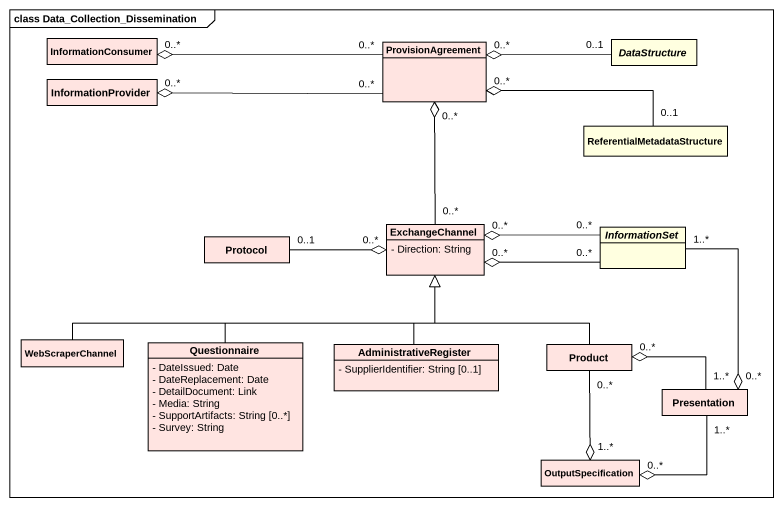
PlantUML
@startuml
mainframe class Data_Collection_Dissemination
hide circle
hide empty members
skinparam classAttributeIconSize 0
class InformationConsumer #FFE4E1
class InformationProvider #FFE4E1
class ProvisionAgreement #FFE4E1
abstract class DataStructure #FFFFE0
class ReferentialMetadataStructure #FFFFE0
class "Protocol" as Protocol_ #FFE4E1
class ExchangeChannel #FFE4E1 {
  - Direction: String
}
abstract class InformationSet #FFFFE0
class WebScraperChannel #FFE4E1
class Questionnaire #FFE4E1 {
  - DateIssued: Date
  - DateReplacement: Date
  - DetailDocument: Link
  - Media: String
  - SupportArtifacts: String [0..*]
  - Survey: String
}
class AdministrativeRegister #FFE4E1 {
  - SupplierIdentifier: String [0..1]
}
class Product #FFE4E1
class Presentation #FFE4E1
class OutputSpecification #FFE4E1
ProvisionAgreement "0..*" -left-o "0..*" InformationConsumer
ProvisionAgreement "0..*" -left-o "0..*" InformationProvider
DataStructure "0..1" -left-o "0..*" ProvisionAgreement
ReferentialMetadataStructure "0..1" -left-o "0..*" ProvisionAgreement
Protocol_ "0..1" -right-o "0..*" ExchangeChannel
ExchangeChannel "0..*" -up-o "0..*" ProvisionAgreement
InformationSet "0..*" -left-o "0..*" ExchangeChannel
InformationSet "0..*" -left-o "0..*" ExchangeChannel
InformationSet "1..*" --o "0..*" Presentation
WebScraperChannel -right-|> ExchangeChannel
Questionnaire -up-|> ExchangeChannel
AdministrativeRegister -up-|> ExchangeChannel
Product -up-|> ExchangeChannel
Product "0..*" --o "1..*" OutputSpecification
Presentation "1..*" -left-o "0..*" Product
Presentation "1..*" --o "0..*" OutputSpecification
@enduml
